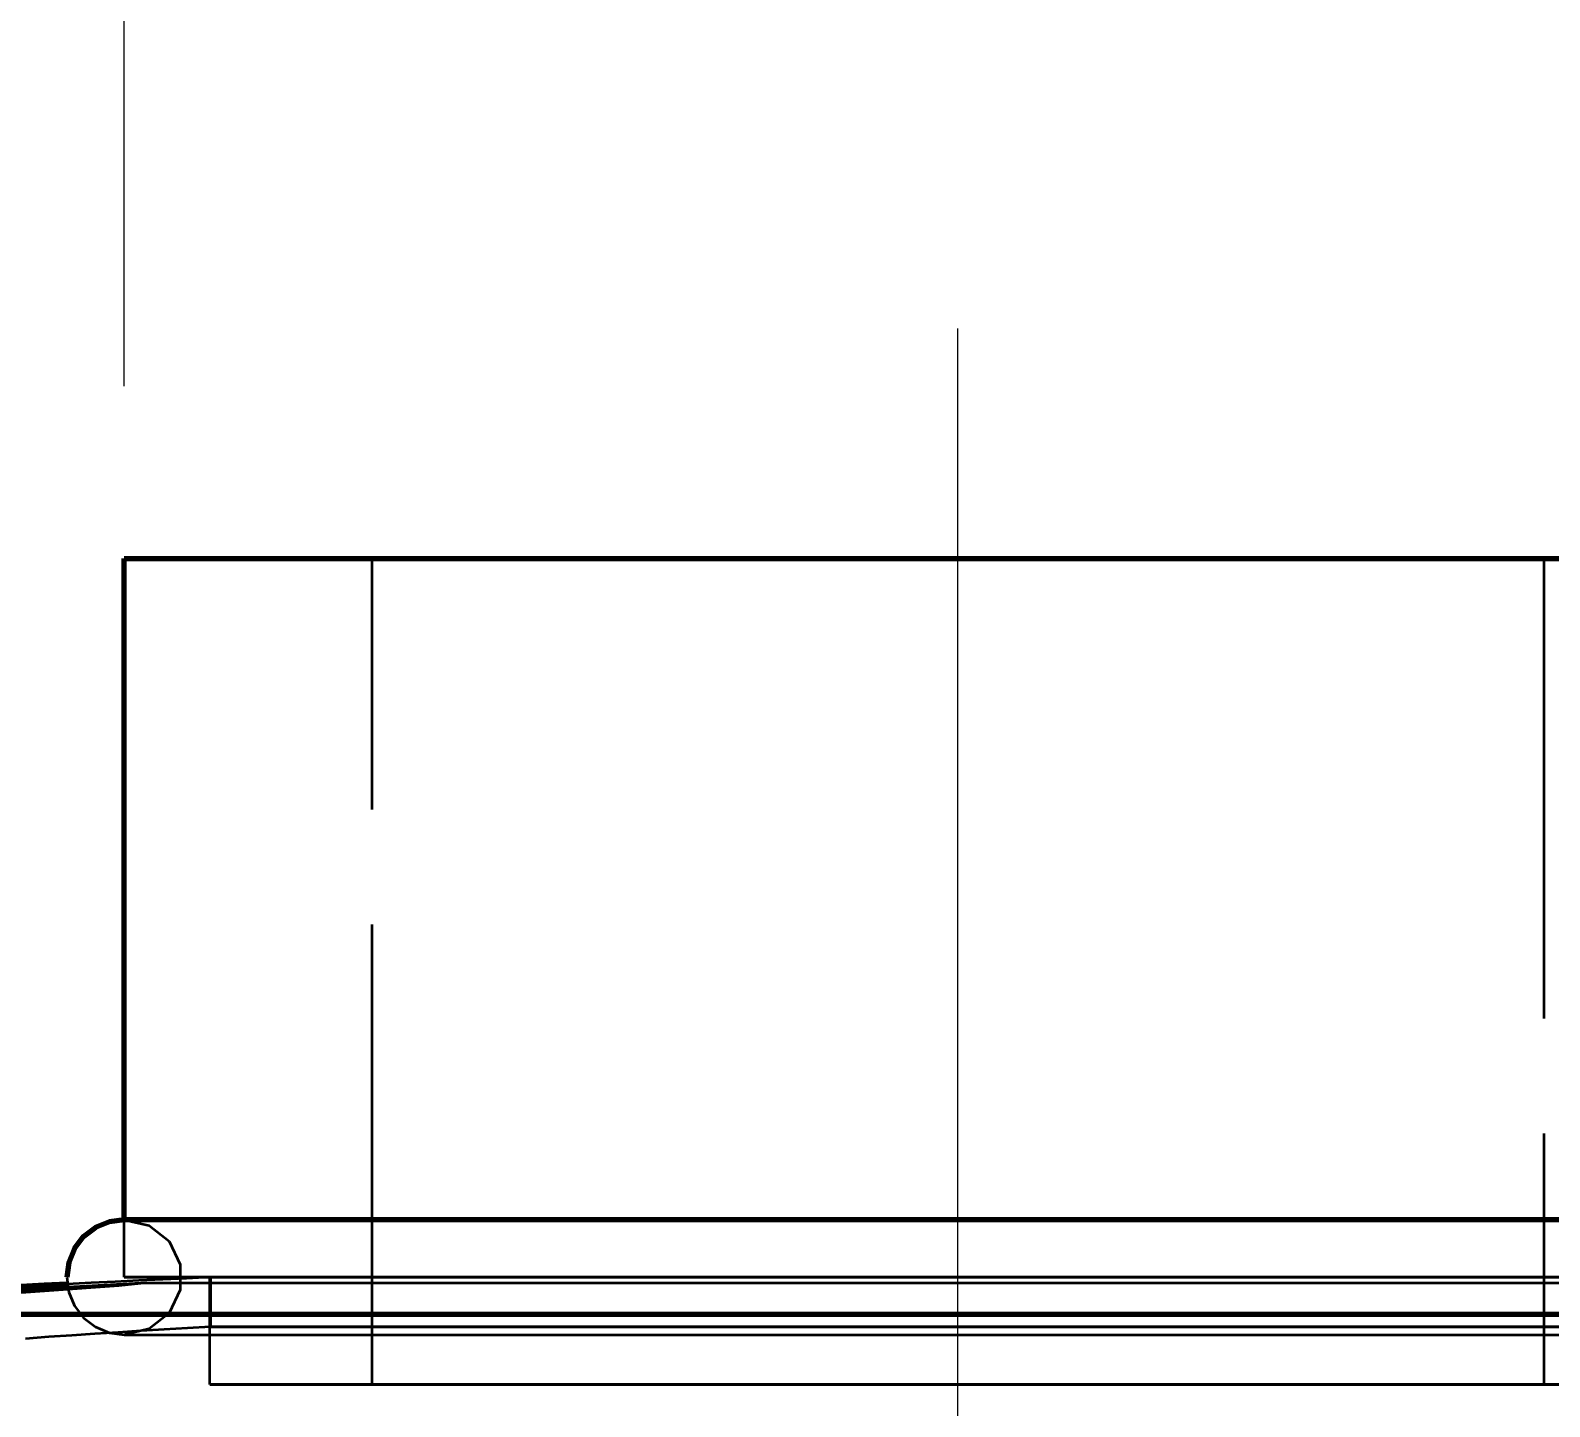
# Model space of a CAD drawing. Header units: millimetres. Extents: x 0 to 1554, y 0 to 420.
# Drawn here: x 118.66 to 131.87, y 312.12 to 324.09 of the extents above; entities that cross this region are included whole.
import ezdxf

# ---------------------------------------------------------------- set-up
doc = ezdxf.new("R2010")
doc.units = ezdxf.units.MM
doc.linetypes.add('IRAM-E-TRAZOS', pattern=[5, 4, -1])
doc.linetypes.add('IRAM-F-TRAZO-PUNTO', pattern=[20, 15, -2, 1, -2])
for name, color, linetype, lineweight in [('01-VISIBLE', 7, 'CONTINUOUS', 70), ('02-OCULTA', 4, 'IRAM-E-TRAZOS', 35), ('03-EJE', 1, 'IRAM-F-TRAZO-PUNTO', 18), ('04-COTA', 3, 'CONTINUOUS', 18)]:
    doc.layers.add(name, color=color, linetype=linetype, lineweight=lineweight)
doc.styles.add('ISO3098', font='isocpeur.ttf')
doc.dimstyles.new('FLAMA-IRAM', dxfattribs={"dimtxt": 3.5, "dimasz": 3.5, "dimexe": 2, "dimexo": 1.5, "dimgap": 1, "dimtad": 1, "dimdec": 1, "dimtxsty": 'ISO3098', "dimblk": 'IRAM_FLECHA', "dimblk1": 'IRAM_FLECHA', "dimblk2": 'IRAM_FLECHA', "dimcen": 2.5, "dimclrd": 256, "dimclre": 256, "dimclrt": 256, "dimazin": 3, "dimtfac": 1, "dimtmove": 0, "dimatfit": 3, "dimlwd": 18, "dimlwe": 18})

# ---------------------------------------------------------------- blocks, each defined once
blk = doc.blocks.new('IRAM_FLECHA')
blk.add_solid([(0, 0), (-1, 0.125), (-1, -0.125)])

msp = doc.modelspace()

# ---------------------------------------------------------------- linework, layer by layer
at = {"layer": '01-VISIBLE'}
msp.add_line((119.475, 313.75), (119.475, 319.5), dxfattribs=at)
for points in [[(119.475, 319.5), (119.676, 319.5), (119.878, 319.5), (120.079, 319.5), (120.281, 319.5), (120.482, 319.5), (120.683, 319.5), (120.885, 319.5), (121.086, 319.5), (121.287, 319.5), (121.489, 319.5), (121.69, 319.5), (121.892, 319.5), (122.093, 319.5), (122.294, 319.5), (122.496, 319.5), (122.697, 319.5), (122.899, 319.5), (123.1, 319.5), (123.301, 319.5), (123.503, 319.5), (123.704, 319.5), (123.906, 319.5), (124.107, 319.5), (124.308, 319.5), (124.51, 319.5), (124.711, 319.5), (124.912, 319.5), (125.114, 319.5), (125.315, 319.5), (125.517, 319.5), (125.718, 319.5), (125.919, 319.5), (126.121, 319.5), (126.322, 319.5), (126.524, 319.5), (126.725, 319.5), (126.926, 319.5), (127.128, 319.5), (127.329, 319.5), (127.531, 319.5), (127.732, 319.5), (127.933, 319.5), (128.135, 319.5), (128.336, 319.5), (128.537, 319.5), (128.739, 319.5), (128.94, 319.5), (129.142, 319.5), (129.343, 319.5), (129.544, 319.5), (129.746, 319.5), (129.947, 319.5), (130.149, 319.5), (130.35, 319.5), (130.551, 319.5), (130.753, 319.5), (130.954, 319.5), (131.156, 319.5), (131.357, 319.5), (131.558, 319.5), (131.76, 319.5), (131.961, 319.5)], [(119.475, 313.75), (119.346, 313.733), (119.225, 313.683), (119.121, 313.604), (119.042, 313.5), (118.992, 313.379), (118.975, 313.25)], [(131.961, 313.75), (131.76, 313.75), (131.558, 313.75), (131.357, 313.75), (131.156, 313.75), (130.954, 313.75), (130.753, 313.75), (130.551, 313.75), (130.35, 313.75), (130.149, 313.75), (129.947, 313.75), (129.746, 313.75), (129.544, 313.75), (129.343, 313.75), (129.142, 313.75), (128.94, 313.75), (128.739, 313.75), (128.537, 313.75), (128.336, 313.75), (128.135, 313.75), (127.933, 313.75), (127.732, 313.75), (127.531, 313.75), (127.329, 313.75), (127.128, 313.75), (126.926, 313.75), (126.725, 313.75), (126.524, 313.75), (126.322, 313.75), (126.121, 313.75), (125.919, 313.75), (125.718, 313.75), (125.517, 313.75), (125.315, 313.75), (125.114, 313.75), (124.912, 313.75), (124.711, 313.75), (124.51, 313.75), (124.308, 313.75), (124.107, 313.75), (123.906, 313.75), (123.704, 313.75), (123.503, 313.75), (123.301, 313.75), (123.1, 313.75), (122.899, 313.75), (122.697, 313.75), (122.496, 313.75), (122.294, 313.75), (122.093, 313.75), (121.892, 313.75), (121.69, 313.75), (121.489, 313.75), (121.287, 313.75), (121.086, 313.75), (120.885, 313.75), (120.683, 313.75), (120.482, 313.75), (120.281, 313.75), (120.079, 313.75), (119.878, 313.75), (119.676, 313.75), (119.475, 313.75)], [(118.983, 313.163), (118.777, 313.15), (118.571, 313.138), (118.364, 313.126), (118.158, 313.114), (117.952, 313.102), (117.746, 313.089), (117.54, 313.077), (117.334, 313.065), (117.128, 313.052), (116.922, 313.04), (116.716, 313.027), (116.51, 313.015), (116.304, 313.003), (116.098, 312.99), (115.892, 312.978), (115.685, 312.965), (115.479, 312.953), (115.273, 312.941), (115.067, 312.929)], [(118.562, 313.159), (118.92, 313.17), (118.745, 313.156), (118.525, 313.143)], [(118.979, 313.19), (118.777, 313.18), (118.576, 313.17)], [(118.484, 312.929), (118.685, 312.929), (118.886, 312.929), (119.087, 312.929), (119.288, 312.929), (119.489, 312.929), (119.69, 312.929), (119.891, 312.929), (120.092, 312.929), (120.293, 312.929), (120.494, 312.929), (120.695, 312.929), (120.896, 312.929), (121.097, 312.929), (121.298, 312.929), (121.499, 312.929), (121.7, 312.929), (121.901, 312.929), (122.102, 312.929), (122.303, 312.929), (122.504, 312.929), (122.705, 312.929), (122.906, 312.929), (123.107, 312.929), (123.308, 312.929), (123.509, 312.929), (123.71, 312.929), (123.911, 312.929), (124.112, 312.929), (124.313, 312.929), (124.514, 312.929), (124.715, 312.929), (124.916, 312.929), (125.117, 312.929), (125.318, 312.929), (125.519, 312.929), (125.72, 312.929), (125.921, 312.929), (126.122, 312.929), (126.323, 312.929), (126.524, 312.929), (126.725, 312.929), (126.926, 312.929), (127.127, 312.929), (127.328, 312.929), (127.529, 312.929), (127.73, 312.929), (127.931, 312.929), (128.132, 312.929), (128.333, 312.929), (128.534, 312.929), (128.735, 312.929), (128.936, 312.929), (129.137, 312.929), (129.338, 312.929), (129.539, 312.929), (129.74, 312.929), (129.941, 312.929), (130.142, 312.929), (130.343, 312.929), (130.544, 312.929), (130.745, 312.929), (130.946, 312.929), (131.147, 312.929), (131.348, 312.929), (131.549, 312.929), (131.75, 312.929), (131.951, 312.929)], [(119.475, 312.75), (119.475, 312.75), (119.475, 312.75), (119.475, 312.75), (119.475, 312.75), (119.475, 312.75), (119.475, 312.75)]]:
    msp.add_lwpolyline(points, dxfattribs=at)
at = {"layer": '02-OCULTA'}
for p, q in [((121.631, 312.318), (121.631, 319.5)), ((131.819, 319.5), (131.819, 312.318)), ((119.475, 313.25), (119.475, 313.75)), ((120.22, 312.318), (120.22, 313.25)), ((120.225, 313.25), (120.225, 312.818))]:
    msp.add_line(p, q, dxfattribs=at)
for points in [[(131.961, 319.5), (131.76, 319.5), (131.558, 319.5), (131.357, 319.5), (131.156, 319.5), (130.954, 319.5), (130.753, 319.5), (130.551, 319.5), (130.35, 319.5), (130.149, 319.5), (129.947, 319.5), (129.746, 319.5), (129.544, 319.5), (129.343, 319.5), (129.142, 319.5), (128.94, 319.5), (128.739, 319.5), (128.537, 319.5), (128.336, 319.5), (128.135, 319.5), (127.933, 319.5), (127.732, 319.5), (127.531, 319.5), (127.329, 319.5), (127.128, 319.5), (126.926, 319.5), (126.725, 319.5), (126.524, 319.5), (126.322, 319.5), (126.121, 319.5), (125.919, 319.5), (125.718, 319.5), (125.517, 319.5), (125.315, 319.5), (125.114, 319.5), (124.912, 319.5), (124.711, 319.5), (124.51, 319.5), (124.308, 319.5), (124.107, 319.5), (123.906, 319.5), (123.704, 319.5), (123.503, 319.5), (123.301, 319.5), (123.1, 319.5), (122.899, 319.5), (122.697, 319.5), (122.496, 319.5), (122.294, 319.5), (122.093, 319.5), (121.892, 319.5), (121.69, 319.5), (121.489, 319.5), (121.287, 319.5), (121.086, 319.5), (120.885, 319.5), (120.683, 319.5), (120.482, 319.5), (120.281, 319.5), (120.079, 319.5), (119.878, 319.5), (119.676, 319.5), (119.475, 319.5)], [(131.819, 319.5), (131.615, 319.5), (131.411, 319.5), (131.208, 319.5), (131.004, 319.5), (130.8, 319.5), (130.596, 319.5), (130.393, 319.5), (130.189, 319.5), (129.985, 319.5), (129.781, 319.5), (129.578, 319.5), (129.374, 319.5), (129.17, 319.5), (128.966, 319.5), (128.763, 319.5), (128.559, 319.5), (128.355, 319.5), (128.151, 319.5), (127.948, 319.5), (127.744, 319.5), (127.54, 319.5), (127.336, 319.5), (127.133, 319.5), (126.929, 319.5), (126.725, 319.5), (126.521, 319.5), (126.317, 319.5), (126.114, 319.5), (125.91, 319.5), (125.706, 319.5), (125.502, 319.5), (125.299, 319.5), (125.095, 319.5), (124.891, 319.5), (124.687, 319.5), (124.484, 319.5), (124.28, 319.5), (124.076, 319.5), (123.872, 319.5), (123.669, 319.5), (123.465, 319.5), (123.261, 319.5), (123.057, 319.5), (122.854, 319.5), (122.65, 319.5), (122.446, 319.5), (122.242, 319.5), (122.039, 319.5), (121.835, 319.5), (121.631, 319.5)], [(121.631, 319.5), (121.835, 319.5), (122.039, 319.5), (122.242, 319.5), (122.446, 319.5), (122.65, 319.5), (122.854, 319.5), (123.057, 319.5), (123.261, 319.5), (123.465, 319.5), (123.669, 319.5), (123.872, 319.5), (124.076, 319.5), (124.28, 319.5), (124.484, 319.5), (124.687, 319.5), (124.891, 319.5), (125.095, 319.5), (125.299, 319.5), (125.502, 319.5), (125.706, 319.5), (125.91, 319.5), (126.114, 319.5), (126.317, 319.5), (126.521, 319.5), (126.725, 319.5), (126.929, 319.5), (127.133, 319.5), (127.336, 319.5), (127.54, 319.5), (127.744, 319.5), (127.948, 319.5), (128.151, 319.5), (128.355, 319.5), (128.559, 319.5), (128.763, 319.5), (128.966, 319.5), (129.17, 319.5), (129.374, 319.5), (129.578, 319.5), (129.781, 319.5), (129.985, 319.5), (130.189, 319.5), (130.393, 319.5), (130.596, 319.5), (130.8, 319.5), (131.004, 319.5), (131.208, 319.5), (131.411, 319.5), (131.615, 319.5), (131.819, 319.5)], [(131.961, 313.75), (131.76, 313.75), (131.558, 313.75), (131.357, 313.75), (131.156, 313.75), (130.954, 313.75), (130.753, 313.75), (130.551, 313.75), (130.35, 313.75), (130.149, 313.75), (129.947, 313.75), (129.746, 313.75), (129.544, 313.75), (129.343, 313.75), (129.142, 313.75), (128.94, 313.75), (128.739, 313.75), (128.537, 313.75), (128.336, 313.75), (128.135, 313.75), (127.933, 313.75), (127.732, 313.75), (127.531, 313.75), (127.329, 313.75), (127.128, 313.75), (126.926, 313.75), (126.725, 313.75), (126.524, 313.75), (126.322, 313.75), (126.121, 313.75), (125.919, 313.75), (125.718, 313.75), (125.517, 313.75), (125.315, 313.75), (125.114, 313.75), (124.912, 313.75), (124.711, 313.75), (124.51, 313.75), (124.308, 313.75), (124.107, 313.75), (123.906, 313.75), (123.704, 313.75), (123.503, 313.75), (123.301, 313.75), (123.1, 313.75), (122.899, 313.75), (122.697, 313.75), (122.496, 313.75), (122.294, 313.75), (122.093, 313.75), (121.892, 313.75), (121.69, 313.75), (121.489, 313.75), (121.287, 313.75), (121.086, 313.75), (120.885, 313.75), (120.683, 313.75), (120.482, 313.75), (120.281, 313.75), (120.079, 313.75), (119.878, 313.75), (119.676, 313.75), (119.475, 313.75)], [(119.475, 313.75), (119.692, 313.7), (119.866, 313.562), (119.962, 313.361), (119.962, 313.139), (119.866, 312.938), (119.692, 312.8), (119.475, 312.75)], [(116.4, 312.929), (116.6, 312.958), (116.802, 312.981), (117.003, 313), (117.205, 313.017), (117.407, 313.033), (117.609, 313.048), (117.811, 313.063), (118.013, 313.078), (118.215, 313.092), (118.417, 313.107), (118.619, 313.121), (118.821, 313.135), (119.023, 313.15), (119.225, 313.164), (119.427, 313.179), (119.619, 313.197)], [(118.975, 313.25), (118.992, 313.121), (119.042, 313), (119.121, 312.896), (119.225, 312.817), (119.346, 312.767), (119.475, 312.75)], [(120.225, 313.25), (120.017, 313.24), (119.81, 313.23), (119.602, 313.22), (119.394, 313.21), (119.186, 313.2), (118.979, 313.19)], [(119.619, 313.197), (119.513, 313.192), (119.407, 313.187), (119.301, 313.181), (119.195, 313.175), (119.089, 313.169), (118.983, 313.163)], [(131.961, 313.25), (131.76, 313.25), (131.558, 313.25), (131.357, 313.25), (131.156, 313.25), (130.954, 313.25), (130.753, 313.25), (130.551, 313.25), (130.35, 313.25), (130.149, 313.25), (129.947, 313.25), (129.746, 313.25), (129.544, 313.25), (129.343, 313.25), (129.142, 313.25), (128.94, 313.25), (128.739, 313.25), (128.537, 313.25), (128.336, 313.25), (128.135, 313.25), (127.933, 313.25), (127.732, 313.25), (127.531, 313.25), (127.329, 313.25), (127.128, 313.25), (126.926, 313.25), (126.725, 313.25), (126.524, 313.25), (126.322, 313.25), (126.121, 313.25), (125.919, 313.25), (125.718, 313.25), (125.517, 313.25), (125.315, 313.25), (125.114, 313.25), (124.912, 313.25), (124.711, 313.25), (124.51, 313.25), (124.308, 313.25), (124.107, 313.25), (123.906, 313.25), (123.704, 313.25), (123.503, 313.25), (123.301, 313.25), (123.1, 313.25), (122.899, 313.25), (122.697, 313.25), (122.496, 313.25), (122.294, 313.25), (122.093, 313.25), (121.892, 313.25), (121.69, 313.25), (121.489, 313.25), (121.287, 313.25), (121.086, 313.25), (120.885, 313.25), (120.683, 313.25), (120.482, 313.25), (120.281, 313.25), (120.079, 313.25), (119.878, 313.25), (119.676, 313.25), (119.475, 313.25)], [(119.475, 313.25), (119.676, 313.25), (119.878, 313.25), (120.079, 313.25), (120.281, 313.25), (120.482, 313.25), (120.683, 313.25), (120.885, 313.25), (121.086, 313.25), (121.287, 313.25), (121.489, 313.25), (121.69, 313.25), (121.892, 313.25), (122.093, 313.25), (122.294, 313.25), (122.496, 313.25), (122.697, 313.25), (122.899, 313.25), (123.1, 313.25), (123.301, 313.25), (123.503, 313.25), (123.704, 313.25), (123.906, 313.25), (124.107, 313.25), (124.308, 313.25), (124.51, 313.25), (124.711, 313.25), (124.912, 313.25), (125.114, 313.25), (125.315, 313.25), (125.517, 313.25), (125.718, 313.25), (125.919, 313.25), (126.121, 313.25), (126.322, 313.25), (126.524, 313.25), (126.725, 313.25), (126.926, 313.25), (127.128, 313.25), (127.329, 313.25), (127.531, 313.25), (127.732, 313.25), (127.933, 313.25), (128.135, 313.25), (128.336, 313.25), (128.537, 313.25), (128.739, 313.25), (128.94, 313.25), (129.142, 313.25), (129.343, 313.25), (129.544, 313.25), (129.746, 313.25), (129.947, 313.25), (130.149, 313.25), (130.35, 313.25), (130.551, 313.25), (130.753, 313.25), (130.954, 313.25), (131.156, 313.25), (131.357, 313.25), (131.558, 313.25), (131.76, 313.25), (131.961, 313.25)], [(132.03, 313.197), (131.829, 313.197), (131.629, 313.197), (131.429, 313.197), (131.229, 313.197), (131.029, 313.197), (130.829, 313.197), (130.628, 313.197), (130.428, 313.197), (130.228, 313.197), (130.028, 313.197), (129.828, 313.197), (129.628, 313.197), (129.427, 313.197), (129.227, 313.197), (129.027, 313.197), (128.827, 313.197), (128.627, 313.197), (128.426, 313.197), (128.226, 313.197), (128.026, 313.197), (127.826, 313.197), (127.626, 313.197), (127.426, 313.197), (127.225, 313.197), (127.025, 313.197), (126.825, 313.197), (126.625, 313.197), (126.425, 313.197), (126.225, 313.197), (126.024, 313.197), (125.824, 313.197), (125.624, 313.197), (125.424, 313.197), (125.224, 313.197), (125.024, 313.197), (124.823, 313.197), (124.623, 313.197), (124.423, 313.197), (124.223, 313.197), (124.023, 313.197), (123.822, 313.197), (123.622, 313.197), (123.422, 313.197), (123.222, 313.197), (123.022, 313.197), (122.822, 313.197), (122.621, 313.197), (122.421, 313.197), (122.221, 313.197), (122.021, 313.197), (121.821, 313.197), (121.621, 313.197), (121.42, 313.197), (121.22, 313.197), (121.02, 313.197), (120.82, 313.197), (120.62, 313.197), (120.42, 313.197), (120.219, 313.197), (120.019, 313.197), (119.819, 313.197), (119.619, 313.197)], [(132.03, 313.197), (131.829, 313.197), (131.629, 313.197), (131.429, 313.197), (131.229, 313.197), (131.029, 313.197), (130.829, 313.197), (130.628, 313.197), (130.428, 313.197), (130.228, 313.197), (130.028, 313.197), (129.828, 313.197), (129.628, 313.197), (129.427, 313.197), (129.227, 313.197), (129.027, 313.197), (128.827, 313.197), (128.627, 313.197), (128.426, 313.197), (128.226, 313.197), (128.026, 313.197), (127.826, 313.197), (127.626, 313.197), (127.426, 313.197), (127.225, 313.197), (127.025, 313.197), (126.825, 313.197), (126.625, 313.197), (126.425, 313.197), (126.225, 313.197), (126.024, 313.197), (125.824, 313.197), (125.624, 313.197), (125.424, 313.197), (125.224, 313.197), (125.024, 313.197), (124.823, 313.197), (124.623, 313.197), (124.423, 313.197), (124.223, 313.197), (124.023, 313.197), (123.822, 313.197), (123.622, 313.197), (123.422, 313.197), (123.222, 313.197), (123.022, 313.197), (122.822, 313.197), (122.621, 313.197), (122.421, 313.197), (122.221, 313.197), (122.021, 313.197), (121.821, 313.197), (121.621, 313.197), (121.42, 313.197), (121.22, 313.197), (121.02, 313.197), (120.82, 313.197), (120.62, 313.197), (120.42, 313.197), (120.219, 313.197), (120.019, 313.197), (119.819, 313.197), (119.619, 313.197)], [(132.029, 313.25), (131.829, 313.25), (131.629, 313.25), (131.429, 313.25), (131.228, 313.25), (131.028, 313.25), (130.828, 313.25), (130.628, 313.25), (130.428, 313.25), (130.228, 313.25), (130.028, 313.25), (129.827, 313.25), (129.627, 313.25), (129.427, 313.25), (129.227, 313.25), (129.027, 313.25), (128.827, 313.25), (128.626, 313.25), (128.426, 313.25), (128.226, 313.25), (128.026, 313.25), (127.826, 313.25), (127.626, 313.25), (127.426, 313.25), (127.225, 313.25), (127.025, 313.25), (126.825, 313.25), (126.625, 313.25), (126.425, 313.25), (126.225, 313.25), (126.024, 313.25), (125.824, 313.25), (125.624, 313.25), (125.424, 313.25), (125.224, 313.25), (125.024, 313.25), (124.824, 313.25), (124.623, 313.25), (124.423, 313.25), (124.223, 313.25), (124.023, 313.25), (123.823, 313.25), (123.623, 313.25), (123.422, 313.25), (123.222, 313.25), (123.022, 313.25), (122.822, 313.25), (122.622, 313.25), (122.422, 313.25), (122.222, 313.25), (122.021, 313.25), (121.821, 313.25), (121.621, 313.25), (121.421, 313.25), (121.221, 313.25), (121.021, 313.25), (120.82, 313.25), (120.62, 313.25), (120.42, 313.25), (120.22, 313.25)], [(120.22, 313.25), (120.42, 313.25), (120.62, 313.25), (120.82, 313.25), (121.021, 313.25), (121.221, 313.25), (121.421, 313.25), (121.621, 313.25), (121.821, 313.25), (122.021, 313.25), (122.222, 313.25), (122.422, 313.25), (122.622, 313.25), (122.822, 313.25), (123.022, 313.25), (123.222, 313.25), (123.422, 313.25), (123.623, 313.25), (123.823, 313.25), (124.023, 313.25), (124.223, 313.25), (124.423, 313.25), (124.623, 313.25), (124.824, 313.25), (125.024, 313.25), (125.224, 313.25), (125.424, 313.25), (125.624, 313.25), (125.824, 313.25), (126.024, 313.25), (126.225, 313.25), (126.425, 313.25), (126.625, 313.25), (126.825, 313.25), (127.025, 313.25), (127.225, 313.25), (127.426, 313.25), (127.626, 313.25), (127.826, 313.25), (128.026, 313.25), (128.226, 313.25), (128.426, 313.25), (128.626, 313.25), (128.827, 313.25), (129.027, 313.25), (129.227, 313.25), (129.427, 313.25), (129.627, 313.25), (129.827, 313.25), (130.028, 313.25), (130.228, 313.25), (130.428, 313.25), (130.628, 313.25), (130.828, 313.25), (131.028, 313.25), (131.228, 313.25), (131.429, 313.25), (131.629, 313.25), (131.829, 313.25), (132.029, 313.25)], [(132.025, 313.25), (131.825, 313.25), (131.625, 313.25), (131.425, 313.25), (131.225, 313.25), (131.025, 313.25), (130.825, 313.25), (130.625, 313.25), (130.425, 313.25), (130.225, 313.25), (130.025, 313.25), (129.825, 313.25), (129.625, 313.25), (129.425, 313.25), (129.225, 313.25), (129.025, 313.25), (128.825, 313.25), (128.625, 313.25), (128.425, 313.25), (128.225, 313.25), (128.025, 313.25), (127.825, 313.25), (127.625, 313.25), (127.425, 313.25), (127.225, 313.25), (127.025, 313.25), (126.825, 313.25), (126.625, 313.25), (126.425, 313.25), (126.225, 313.25), (126.025, 313.25), (125.825, 313.25), (125.625, 313.25), (125.425, 313.25), (125.225, 313.25), (125.025, 313.25), (124.825, 313.25), (124.625, 313.25), (124.425, 313.25), (124.225, 313.25), (124.025, 313.25), (123.825, 313.25), (123.625, 313.25), (123.425, 313.25), (123.225, 313.25), (123.025, 313.25), (122.825, 313.25), (122.625, 313.25), (122.425, 313.25), (122.225, 313.25), (122.025, 313.25), (121.825, 313.25), (121.625, 313.25), (121.425, 313.25), (121.225, 313.25), (121.025, 313.25), (120.825, 313.25), (120.625, 313.25), (120.425, 313.25), (120.225, 313.25)], [(120.225, 313.25), (120.425, 313.25), (120.625, 313.25), (120.825, 313.25), (121.025, 313.25), (121.225, 313.25), (121.425, 313.25), (121.625, 313.25), (121.825, 313.25), (122.025, 313.25), (122.225, 313.25), (122.425, 313.25), (122.625, 313.25), (122.825, 313.25), (123.025, 313.25), (123.225, 313.25), (123.425, 313.25), (123.625, 313.25), (123.825, 313.25), (124.025, 313.25), (124.225, 313.25), (124.425, 313.25), (124.625, 313.25), (124.825, 313.25), (125.025, 313.25), (125.225, 313.25), (125.425, 313.25), (125.625, 313.25), (125.825, 313.25), (126.025, 313.25), (126.225, 313.25), (126.425, 313.25), (126.625, 313.25), (126.825, 313.25), (127.025, 313.25), (127.225, 313.25), (127.425, 313.25), (127.625, 313.25), (127.825, 313.25), (128.025, 313.25), (128.225, 313.25), (128.425, 313.25), (128.625, 313.25), (128.825, 313.25), (129.025, 313.25), (129.225, 313.25), (129.425, 313.25), (129.625, 313.25), (129.825, 313.25), (130.025, 313.25), (130.225, 313.25), (130.425, 313.25), (130.625, 313.25), (130.825, 313.25), (131.025, 313.25), (131.225, 313.25), (131.425, 313.25), (131.625, 313.25), (131.825, 313.25), (132.025, 313.25)], [(118.484, 312.929), (118.685, 312.929), (118.886, 312.929), (119.087, 312.929), (119.288, 312.929), (119.489, 312.929), (119.69, 312.929), (119.891, 312.929), (120.092, 312.929), (120.293, 312.929), (120.494, 312.929), (120.695, 312.929), (120.896, 312.929), (121.097, 312.929), (121.298, 312.929), (121.499, 312.929), (121.7, 312.929), (121.901, 312.929), (122.102, 312.929), (122.303, 312.929), (122.504, 312.929), (122.705, 312.929), (122.906, 312.929), (123.107, 312.929), (123.308, 312.929), (123.509, 312.929), (123.71, 312.929), (123.911, 312.929), (124.112, 312.929), (124.313, 312.929), (124.514, 312.929), (124.715, 312.929), (124.916, 312.929), (125.117, 312.929), (125.318, 312.929), (125.519, 312.929), (125.72, 312.929), (125.921, 312.929), (126.122, 312.929), (126.323, 312.929), (126.524, 312.929), (126.725, 312.929), (126.926, 312.929), (127.127, 312.929), (127.328, 312.929), (127.529, 312.929), (127.73, 312.929), (127.931, 312.929), (128.132, 312.929), (128.333, 312.929), (128.534, 312.929), (128.735, 312.929), (128.936, 312.929), (129.137, 312.929), (129.338, 312.929), (129.539, 312.929), (129.74, 312.929), (129.941, 312.929), (130.142, 312.929), (130.343, 312.929), (130.544, 312.929), (130.745, 312.929), (130.946, 312.929), (131.147, 312.929), (131.348, 312.929), (131.549, 312.929), (131.75, 312.929), (131.951, 312.929)], [(120.225, 312.818), (120.024, 312.807), (119.823, 312.795), (119.622, 312.783), (119.421, 312.77), (119.22, 312.757), (119.019, 312.744), (118.818, 312.73), (118.617, 312.715)], [(119.475, 312.75), (119.676, 312.75), (119.878, 312.75), (120.079, 312.75), (120.281, 312.75), (120.482, 312.75), (120.683, 312.75), (120.885, 312.75), (121.086, 312.75), (121.287, 312.75), (121.489, 312.75), (121.69, 312.75), (121.892, 312.75), (122.093, 312.75), (122.294, 312.75), (122.496, 312.75), (122.697, 312.75), (122.899, 312.75), (123.1, 312.75), (123.301, 312.75), (123.503, 312.75), (123.704, 312.75), (123.906, 312.75), (124.107, 312.75), (124.308, 312.75), (124.51, 312.75), (124.711, 312.75), (124.912, 312.75), (125.114, 312.75), (125.315, 312.75), (125.517, 312.75), (125.718, 312.75), (125.919, 312.75), (126.121, 312.75), (126.322, 312.75), (126.524, 312.75), (126.725, 312.75), (126.926, 312.75), (127.128, 312.75), (127.329, 312.75), (127.531, 312.75), (127.732, 312.75), (127.933, 312.75), (128.135, 312.75), (128.336, 312.75), (128.537, 312.75), (128.739, 312.75), (128.94, 312.75), (129.142, 312.75), (129.343, 312.75), (129.544, 312.75), (129.746, 312.75), (129.947, 312.75), (130.149, 312.75), (130.35, 312.75), (130.551, 312.75), (130.753, 312.75), (130.954, 312.75), (131.156, 312.75), (131.357, 312.75), (131.558, 312.75), (131.76, 312.75), (131.961, 312.75)], [(119.475, 312.75), (119.676, 312.75), (119.878, 312.75), (120.079, 312.75), (120.281, 312.75), (120.482, 312.75), (120.683, 312.75), (120.885, 312.75), (121.086, 312.75), (121.287, 312.75), (121.489, 312.75), (121.69, 312.75), (121.892, 312.75), (122.093, 312.75), (122.294, 312.75), (122.496, 312.75), (122.697, 312.75), (122.899, 312.75), (123.1, 312.75), (123.301, 312.75), (123.503, 312.75), (123.704, 312.75), (123.906, 312.75), (124.107, 312.75), (124.308, 312.75), (124.51, 312.75), (124.711, 312.75), (124.912, 312.75), (125.114, 312.75), (125.315, 312.75), (125.517, 312.75), (125.718, 312.75), (125.919, 312.75), (126.121, 312.75), (126.322, 312.75), (126.524, 312.75), (126.725, 312.75), (126.926, 312.75), (127.128, 312.75), (127.329, 312.75), (127.531, 312.75), (127.732, 312.75), (127.933, 312.75), (128.135, 312.75), (128.336, 312.75), (128.537, 312.75), (128.739, 312.75), (128.94, 312.75), (129.142, 312.75), (129.343, 312.75), (129.544, 312.75), (129.746, 312.75), (129.947, 312.75), (130.149, 312.75), (130.35, 312.75), (130.551, 312.75), (130.753, 312.75), (130.954, 312.75), (131.156, 312.75), (131.357, 312.75), (131.558, 312.75), (131.76, 312.75), (131.961, 312.75)], [(132.025, 312.818), (131.825, 312.818), (131.625, 312.818), (131.425, 312.818), (131.225, 312.818), (131.025, 312.818), (130.825, 312.818), (130.625, 312.818), (130.425, 312.818), (130.225, 312.818), (130.025, 312.818), (129.825, 312.818), (129.625, 312.818), (129.425, 312.818), (129.225, 312.818), (129.025, 312.818), (128.825, 312.818), (128.625, 312.818), (128.425, 312.818), (128.225, 312.818), (128.025, 312.818), (127.825, 312.818), (127.625, 312.818), (127.425, 312.818), (127.225, 312.818), (127.025, 312.818), (126.825, 312.818), (126.625, 312.818), (126.425, 312.818), (126.225, 312.818), (126.025, 312.818), (125.825, 312.818), (125.625, 312.818), (125.425, 312.818), (125.225, 312.818), (125.025, 312.818), (124.825, 312.818), (124.625, 312.818), (124.425, 312.818), (124.225, 312.818), (124.025, 312.818), (123.825, 312.818), (123.625, 312.818), (123.425, 312.818), (123.225, 312.818), (123.025, 312.818), (122.825, 312.818), (122.625, 312.818), (122.425, 312.818), (122.225, 312.818), (122.025, 312.818), (121.825, 312.818), (121.625, 312.818), (121.425, 312.818), (121.225, 312.818), (121.025, 312.818), (120.825, 312.818), (120.625, 312.818), (120.425, 312.818), (120.225, 312.818)], [(120.225, 312.818), (120.425, 312.818), (120.625, 312.818), (120.825, 312.818), (121.025, 312.818), (121.225, 312.818), (121.425, 312.818), (121.625, 312.818), (121.825, 312.818), (122.025, 312.818), (122.225, 312.818), (122.425, 312.818), (122.625, 312.818), (122.825, 312.818), (123.025, 312.818), (123.225, 312.818), (123.425, 312.818), (123.625, 312.818), (123.825, 312.818), (124.025, 312.818), (124.225, 312.818), (124.425, 312.818), (124.625, 312.818), (124.825, 312.818), (125.025, 312.818), (125.225, 312.818), (125.425, 312.818), (125.625, 312.818), (125.825, 312.818), (126.025, 312.818), (126.225, 312.818), (126.425, 312.818), (126.625, 312.818), (126.825, 312.818), (127.025, 312.818), (127.225, 312.818), (127.425, 312.818), (127.625, 312.818), (127.825, 312.818), (128.025, 312.818), (128.225, 312.818), (128.425, 312.818), (128.625, 312.818), (128.825, 312.818), (129.025, 312.818), (129.225, 312.818), (129.425, 312.818), (129.625, 312.818), (129.825, 312.818), (130.025, 312.818), (130.225, 312.818), (130.425, 312.818), (130.625, 312.818), (130.825, 312.818), (131.025, 312.818), (131.225, 312.818), (131.425, 312.818), (131.625, 312.818), (131.825, 312.818), (132.025, 312.818)], [(132.029, 312.318), (131.829, 312.318), (131.629, 312.318), (131.429, 312.318), (131.228, 312.318), (131.028, 312.318), (130.828, 312.318), (130.628, 312.318), (130.428, 312.318), (130.228, 312.318), (130.028, 312.318), (129.827, 312.318), (129.627, 312.318), (129.427, 312.318), (129.227, 312.318), (129.027, 312.318), (128.827, 312.318), (128.626, 312.318), (128.426, 312.318), (128.226, 312.318), (128.026, 312.318), (127.826, 312.318), (127.626, 312.318), (127.426, 312.318), (127.225, 312.318), (127.025, 312.318), (126.825, 312.318), (126.625, 312.318), (126.425, 312.318), (126.225, 312.318), (126.024, 312.318), (125.824, 312.318), (125.624, 312.318), (125.424, 312.318), (125.224, 312.318), (125.024, 312.318), (124.824, 312.318), (124.623, 312.318), (124.423, 312.318), (124.223, 312.318), (124.023, 312.318), (123.823, 312.318), (123.623, 312.318), (123.422, 312.318), (123.222, 312.318), (123.022, 312.318), (122.822, 312.318), (122.622, 312.318), (122.422, 312.318), (122.222, 312.318), (122.021, 312.318), (121.821, 312.318), (121.621, 312.318), (121.421, 312.318), (121.221, 312.318), (121.021, 312.318), (120.82, 312.318), (120.62, 312.318), (120.42, 312.318), (120.22, 312.318)], [(120.22, 312.318), (120.42, 312.318), (120.62, 312.318), (120.82, 312.318), (121.021, 312.318), (121.221, 312.318), (121.421, 312.318), (121.621, 312.318), (121.821, 312.318), (122.021, 312.318), (122.222, 312.318), (122.422, 312.318), (122.622, 312.318), (122.822, 312.318), (123.022, 312.318), (123.222, 312.318), (123.422, 312.318), (123.623, 312.318), (123.823, 312.318), (124.023, 312.318), (124.223, 312.318), (124.423, 312.318), (124.623, 312.318), (124.824, 312.318), (125.024, 312.318), (125.224, 312.318), (125.424, 312.318), (125.624, 312.318), (125.824, 312.318), (126.024, 312.318), (126.225, 312.318), (126.425, 312.318), (126.625, 312.318), (126.825, 312.318), (127.025, 312.318), (127.225, 312.318), (127.426, 312.318), (127.626, 312.318), (127.826, 312.318), (128.026, 312.318), (128.226, 312.318), (128.426, 312.318), (128.626, 312.318), (128.827, 312.318), (129.027, 312.318), (129.227, 312.318), (129.427, 312.318), (129.627, 312.318), (129.827, 312.318), (130.028, 312.318), (130.228, 312.318), (130.428, 312.318), (130.628, 312.318), (130.828, 312.318), (131.028, 312.318), (131.228, 312.318), (131.429, 312.318), (131.629, 312.318), (131.829, 312.318), (132.029, 312.318)], [(131.819, 312.318), (131.615, 312.318), (131.411, 312.318), (131.208, 312.318), (131.004, 312.318), (130.8, 312.318), (130.596, 312.318), (130.393, 312.318), (130.189, 312.318), (129.985, 312.318), (129.781, 312.318), (129.578, 312.318), (129.374, 312.318), (129.17, 312.318), (128.966, 312.318), (128.763, 312.318), (128.559, 312.318), (128.355, 312.318), (128.151, 312.318), (127.948, 312.318), (127.744, 312.318), (127.54, 312.318), (127.336, 312.318), (127.133, 312.318), (126.929, 312.318), (126.725, 312.318), (126.521, 312.318), (126.317, 312.318), (126.114, 312.318), (125.91, 312.318), (125.706, 312.318), (125.502, 312.318), (125.299, 312.318), (125.095, 312.318), (124.891, 312.318), (124.687, 312.318), (124.484, 312.318), (124.28, 312.318), (124.076, 312.318), (123.872, 312.318), (123.669, 312.318), (123.465, 312.318), (123.261, 312.318), (123.057, 312.318), (122.854, 312.318), (122.65, 312.318), (122.446, 312.318), (122.242, 312.318), (122.039, 312.318), (121.835, 312.318), (121.631, 312.318)], [(121.631, 312.318), (121.835, 312.318), (122.039, 312.318), (122.242, 312.318), (122.446, 312.318), (122.65, 312.318), (122.854, 312.318), (123.057, 312.318), (123.261, 312.318), (123.465, 312.318), (123.669, 312.318), (123.872, 312.318), (124.076, 312.318), (124.28, 312.318), (124.484, 312.318), (124.687, 312.318), (124.891, 312.318), (125.095, 312.318), (125.299, 312.318), (125.502, 312.318), (125.706, 312.318), (125.91, 312.318), (126.114, 312.318), (126.317, 312.318), (126.521, 312.318), (126.725, 312.318), (126.929, 312.318), (127.133, 312.318), (127.336, 312.318), (127.54, 312.318), (127.744, 312.318), (127.948, 312.318), (128.151, 312.318), (128.355, 312.318), (128.559, 312.318), (128.763, 312.318), (128.966, 312.318), (129.17, 312.318), (129.374, 312.318), (129.578, 312.318), (129.781, 312.318), (129.985, 312.318), (130.189, 312.318), (130.393, 312.318), (130.596, 312.318), (130.8, 312.318), (131.004, 312.318), (131.208, 312.318), (131.411, 312.318), (131.615, 312.318), (131.819, 312.318)]]:
    msp.add_lwpolyline(points, dxfattribs=at)
at = {"layer": '03-EJE'}
msp.add_line((126.725, 168.5), (126.725, 321.5), dxfattribs=at)

# ---------------------------------------------------------------- dimensions: what is measured, and where the dimension line sits
at = {"layer": '04-COTA'}
msp.add_linear_dim(base=(119.475, 327.5), p1=(119.475, 319.5), p2=(133.975, 319.5), dimstyle='FLAMA-IRAM', override={"dimlfac": 2, "dimpost": '%%c<>'}, dxfattribs=at).render()
for base, p1, text in [((98.675, 307.195), (107.675, 307.195), '<>±0,3'), ((89.675, 170.5), (107.675, 170.5), '<>±0,5')]:
    msp.add_linear_dim(base=base, p1=p1, p2=(119.475, 319.5), angle=90, text=text, dimstyle='FLAMA-IRAM', override={"dimlfac": 2}, dxfattribs=at).render()

doc.saveas('drawing.dxf')
